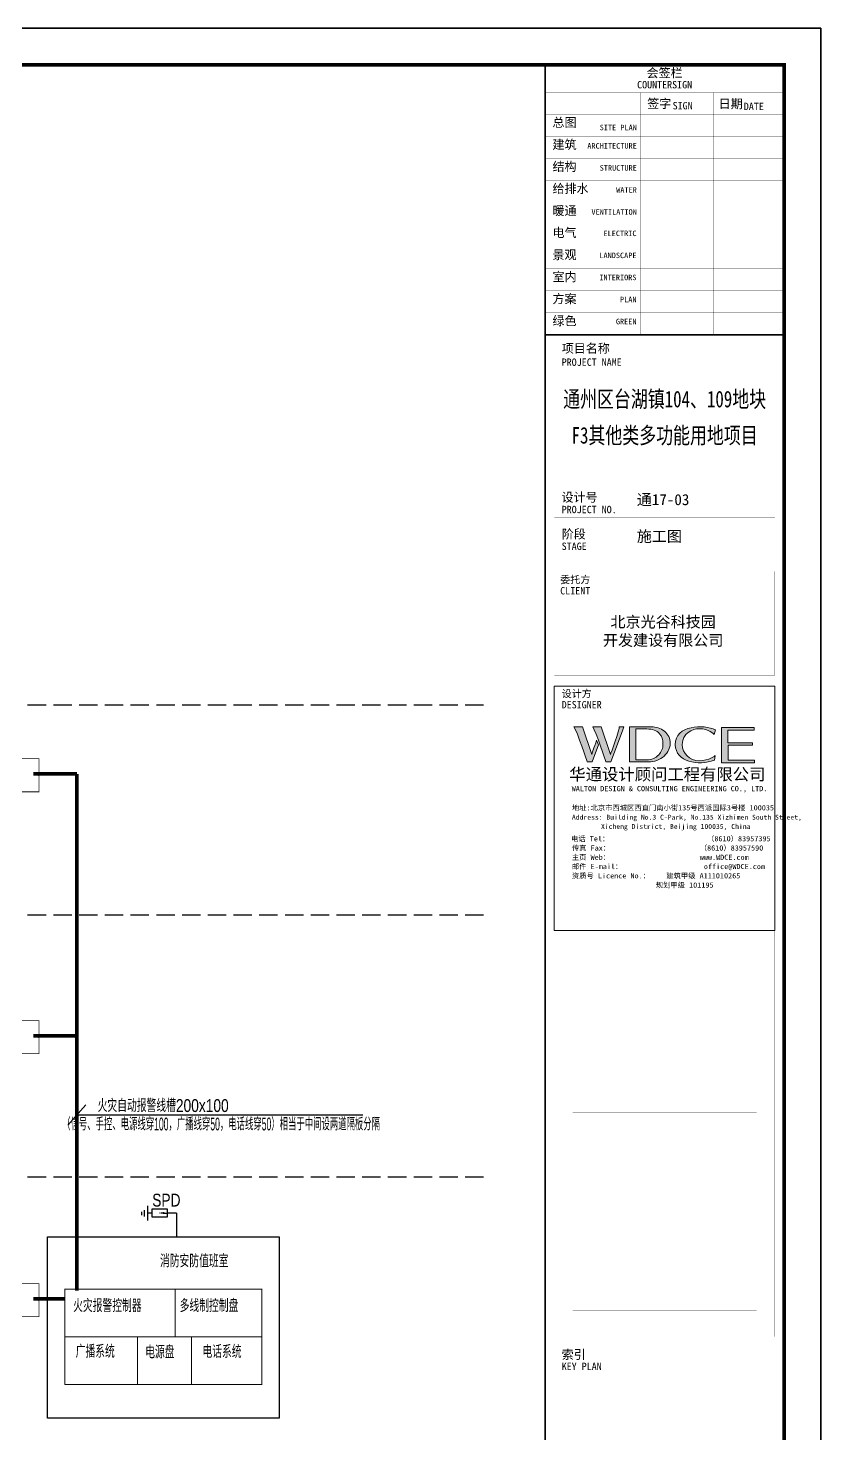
# Model space of a CAD drawing. Extents: x -54686 to 596156, y -555137 to 71395.
# Drawn here: x 574594 to 596156, y -462090 to -423826 of the extents above; entities that cross this region are included whole.
import ezdxf
from ezdxf.enums import TextEntityAlignment as Align

# ---------------------------------------------------------------- set-up
doc = ezdxf.new("R2010")
doc.units = 0
doc.header["$LTSCALE"] = 1000
doc.linetypes.add('CONTINOUS', pattern=[0])
doc.linetypes.add('DASH', pattern=[0.35, 0.25, -0.1])
doc.layers.get('0').update_dxf_attribs({"linetype": 'CONTINUOUS'})
doc.layers.get('Defpoints').update_dxf_attribs({"linetype": 'CONTINUOUS'})
for name, color, linetype in [('5', 3, 'CONTINUOUS'), ('DIM-系统', 3, 'CONTINUOUS'), ('EQUIP-消防', 3, 'CONTINUOUS'), ('LAYER1', 7, 'CONTINOUS'), ('SIG_TEXT', 7, 'CONTINUOUS'), ('TEL_TEXT', 3, 'CONTINUOUS'), ('TEL_TITLE', 6, 'CONTINUOUS'), ('WIRE', 4, 'CONTINUOUS'), ('WIRE-照明', 1, 'CONTINUOUS')]:
    doc.layers.add(name, color=color, linetype=linetype)
doc.styles.add('_HZTXT', font='ROS', dxfattribs={"width": 0.8, "bigfont": 'JD'})
doc.styles.add('_TEL_DIM', font='SIMPLEX', dxfattribs={"width": 0.8, "height": 3.5, "bigfont": 'HZTXT'})
doc.styles.add('hwxh', font='STXIHEI.TTF')
doc.styles.add('华文细黑', font='STXIHEI.TTF', dxfattribs={"height": 10})

# ---------------------------------------------------------------- blocks, each defined once
blk = doc.blocks.new('logo2')
h = blk.add_hatch(color=7)
h.paths.add_polyline_path([(19.02, -7.36), (15.84, -7.36), (15.84, -3.97), (18.97, -3.97), (18.97, -4.24), (16.46, -4.24), (16.46, -5.45), (18.81, -5.45), (18.81, -5.69), (16.47, -5.69), (16.47, -7.12), (19.02, -7.12)])
edge = h.paths.add_edge_path()
edge.add_spline(control_points=[(15.26, -4.21), (15.26, -4.21), (15.13, -4.65), (15.13, -4.65), (15.13, -4.65), (14.62, -4.1), (13.73, -4.1), (13.04, -4.1), (12.07, -4.54), (12.08, -5.62), (12.08, -6.49), (12.77, -7.16), (13.73, -7.17), (14.66, -7.17), (15.23, -6.68), (15.23, -6.68), (15.23, -6.68), (15.16, -7.11), (15.16, -7.11), (13.63, -7.7), (11.42, -7.29), (11.41, -5.64), (11.4, -3.72), (14.16, -3.66), (15.26, -4.21)], knot_values=[0, 0, 0, 0, 1, 1, 1, 2, 2, 2, 3, 3, 3, 4, 4, 4, 5, 5, 5, 6, 6, 6, 7, 7, 7, 8, 8, 8, 8], degree=3, periodic=0)
edge = h.paths.add_edge_path(flags=16)
edge.add_spline(control_points=[(10.23, -5.57), (10.23, -5.16), (10.12, -4.83), (9.9, -4.58), (9.63, -4.27), (9.23, -4.12), (8.69, -4.12), (8.69, -4.12), (7.64, -4.12), (7.64, -4.12), (7.64, -4.12), (7.64, -7.1), (7.64, -7.1), (7.64, -7.1), (8.66, -7.1), (8.66, -7.1), (9.13, -7.1), (9.52, -6.93), (9.82, -6.6), (10.09, -6.31), (10.23, -5.96), (10.23, -5.57)], knot_values=[0, 0, 0, 0, 1, 1, 1, 2, 2, 2, 3, 3, 3, 4, 4, 4, 5, 5, 5, 6, 6, 6, 7, 7, 7, 7], degree=3, periodic=0)
edge = h.paths.add_edge_path()
edge.add_spline(control_points=[(10.92, -5.51), (10.92, -5.96), (10.72, -6.37), (10.34, -6.72), (9.92, -7.1), (9.41, -7.29), (8.82, -7.29), (8.82, -7.29), (7.03, -7.29), (7.03, -7.29), (7.03, -7.29), (7.03, -3.92), (7.03, -3.92), (7.03, -3.92), (9.1, -3.92), (9.1, -3.92), (9.59, -3.92), (10.01, -4.06), (10.36, -4.34), (10.73, -4.64), (10.92, -5.03), (10.92, -5.51)], knot_values=[0, 0, 0, 0, 1, 1, 1, 2, 2, 2, 3, 3, 3, 4, 4, 4, 5, 5, 5, 6, 6, 6, 7, 7, 7, 7], degree=3, periodic=0)
at = {"lineweight": 0}
blk.add_lwpolyline([(19.02, -7.36), (15.84, -7.36), (15.84, -3.97), (18.97, -3.97), (18.97, -4.24), (16.46, -4.24), (16.46, -5.45), (18.81, -5.45), (18.81, -5.69), (16.47, -5.69), (16.47, -7.12), (19.02, -7.12), (19.02, -7.36)], dxfattribs=at)
for points, knots in [([(10.92, -5.51), (10.92, -5.96), (10.72, -6.37), (10.34, -6.72), (9.92, -7.1), (9.41, -7.29), (8.82, -7.29), (8.82, -7.29), (7.03, -7.29), (7.03, -7.29), (7.03, -7.29), (7.03, -3.92), (7.03, -3.92), (7.03, -3.92), (9.1, -3.92), (9.1, -3.92), (9.59, -3.92), (10.01, -4.06), (10.36, -4.34), (10.73, -4.64), (10.92, -5.03), (10.92, -5.51)], [0, 0, 0, 0, 1, 1, 1, 2, 2, 2, 3, 3, 3, 4, 4, 4, 5, 5, 5, 6, 6, 6, 7, 7, 7, 7]), ([(15.26, -4.21), (15.26, -4.21), (15.13, -4.65), (15.13, -4.65), (15.13, -4.65), (14.62, -4.1), (13.73, -4.1), (13.04, -4.1), (12.07, -4.54), (12.08, -5.62), (12.08, -6.49), (12.77, -7.16), (13.73, -7.17), (14.66, -7.17), (15.23, -6.68), (15.23, -6.68), (15.23, -6.68), (15.16, -7.11), (15.16, -7.11), (13.63, -7.7), (11.42, -7.29), (11.41, -5.64), (11.4, -3.72), (14.16, -3.66), (15.26, -4.21)], [0, 0, 0, 0, 1, 1, 1, 2, 2, 2, 3, 3, 3, 4, 4, 4, 5, 5, 5, 6, 6, 6, 7, 7, 7, 8, 8, 8, 8]), ([(10.23, -5.57), (10.23, -5.16), (10.12, -4.83), (9.9, -4.58), (9.63, -4.27), (9.23, -4.12), (8.69, -4.12), (8.69, -4.12), (7.64, -4.12), (7.64, -4.12), (7.64, -4.12), (7.64, -7.1), (7.64, -7.1), (7.64, -7.1), (8.66, -7.1), (8.66, -7.1), (9.13, -7.1), (9.52, -6.93), (9.82, -6.6), (10.09, -6.31), (10.23, -5.96), (10.23, -5.57)], [0, 0, 0, 0, 1, 1, 1, 2, 2, 2, 3, 3, 3, 4, 4, 4, 5, 5, 5, 6, 6, 6, 7, 7, 7, 7])]:
    blk.add_open_spline(points, degree=3, knots=knots, dxfattribs=at)
blk = doc.blocks.new('logo1')
h = blk.add_hatch(color=8)
edge = h.paths.add_edge_path()
edge.add_spline(control_points=[(3.86, -5.21), (3.63, -5.88), (3.39, -6.56), (3.39, -6.56), (3.39, -6.56), (2.5, -3.91), (2.5, -3.91), (2.5, -3.91), (1.8, -3.91), (1.69, -3.91), (2.02, -4.39), (2.95, -7.27), (2.95, -7.27), (2.95, -7.27), (3.44, -7.27), (3.44, -7.27), (3.44, -7.27), (4.03, -5.66), (4.03, -5.66), (4.03, -5.66), (3.86, -5.21), (3.86, -5.21)], knot_values=[0, 0, 0, 0, 1, 1, 1, 2, 2, 2, 3, 3, 3, 4, 4, 4, 5, 5, 5, 6, 6, 6, 7, 7, 7, 7], degree=3, periodic=0)
h = blk.add_hatch(color=7)
edge = h.paths.add_edge_path()
edge.add_spline(control_points=[(6.04, -3.91), (6.09, -4.1), (5.2, -6.56), (5.2, -6.56), (5.2, -6.56), (4.3, -3.91), (4.3, -3.91), (4.3, -3.91), (3.6, -3.91), (3.49, -3.91), (3.82, -4.39), (4.75, -7.27), (4.75, -7.27), (4.75, -7.27), (5.24, -7.27), (5.24, -7.27), (5.24, -7.27), (6.33, -4.3), (6.33, -4.3), (6.33, -4.3), (6.48, -3.91), (6.48, -3.91), (6.48, -3.91), (6.21, -3.91), (6.04, -3.91)], knot_values=[0, 0, 0, 0, 1, 1, 1, 2, 2, 2, 3, 3, 3, 4, 4, 4, 5, 5, 5, 6, 6, 6, 7, 7, 7, 8, 8, 8, 8], degree=3, periodic=0)
at = {"color": 8, "lineweight": 0}
blk.add_open_spline([(3.86, -5.21), (3.63, -5.88), (3.39, -6.56), (3.39, -6.56), (3.39, -6.56), (2.5, -3.91), (2.5, -3.91), (2.5, -3.91), (1.8, -3.91), (1.69, -3.91), (2.02, -4.39), (2.95, -7.27), (2.95, -7.27), (2.95, -7.27), (3.44, -7.27), (3.44, -7.27), (3.44, -7.27), (4.03, -5.66), (4.03, -5.66), (4.03, -5.66), (3.86, -5.21), (3.86, -5.21)], degree=3, knots=[0, 0, 0, 0, 1, 1, 1, 2, 2, 2, 3, 3, 3, 4, 4, 4, 5, 5, 5, 6, 6, 6, 7, 7, 7, 7], dxfattribs=at)
at = {"lineweight": 0}
blk.add_open_spline([(6.04, -3.91), (6.09, -4.1), (5.2, -6.56), (5.2, -6.56), (5.2, -6.56), (4.3, -3.91), (4.3, -3.91), (4.3, -3.91), (3.6, -3.91), (3.49, -3.91), (3.82, -4.39), (4.75, -7.27), (4.75, -7.27), (4.75, -7.27), (5.24, -7.27), (5.24, -7.27), (5.24, -7.27), (6.33, -4.3), (6.33, -4.3), (6.33, -4.3), (6.48, -3.91), (6.48, -3.91), (6.48, -3.91), (6.21, -3.91), (6.04, -3.91)], degree=3, knots=[0, 0, 0, 0, 1, 1, 1, 2, 2, 2, 3, 3, 3, 4, 4, 4, 5, 5, 5, 6, 6, 6, 7, 7, 7, 8, 8, 8, 8], dxfattribs=at)
blk.add_blockref('logo2', (0, 0))
blk = doc.blocks.new('时间-logo')
at = {"layer": 'Defpoints', "lineweight": 0}
blk.add_lwpolyline([(0, -23.46), (-21.17, -23.46), (-21.17, 0), (0, 0), (0, -23.46)], dxfattribs=at)
blk.add_blockref('logo1', (-20.97, 0))
at = {"style": 'hwxh'}
for s, height, p in [('华通设计顾问工程有限公司 ', 1.15, (-19.73, -9.05)), ('WALTON DESIGN & CONSULTING ENGINEERING CO., LTD.', 0.5, (-19.5, -10.1)), ('地址:北京市西城区西直门南小街135号西派国际3号楼 100035', 0.5, (-19.48, -11.94)), ('Address: Building No.3 C-Park, No.135 Xizhimen South Street, ', 0.47, (-19.48, -12.83)), ('Xicheng District, Beijing 100035, China ', 0.47, (-16.69, -13.72)), ('电话 Tel：                        （8610）83957395 ', 0.5, (-19.56, -14.91)), ('传真 Fax：                      （8610）83957590 ', 0.5, (-19.48, -15.8)), ('主页 Web：                      www.WDCE.com ', 0.5, (-19.48, -16.69)), ('邮件 E-mail：                    office@WDCE.com ', 0.5, (-19.48, -17.58)), ('资质号 Licence No.：    建筑甲级 A111010265 ', 0.5, (-19.48, -18.47)), ('   规划甲级 101195', 0.5, (-12.6, -19.36))]:
    blk.add_text(s, height=height, dxfattribs=at).set_placement(p)
blk = doc.blocks.new('$equip_U$00000377(HT0787)')
at = {"const_width": 0.0125}
blk.add_lwpolyline([(-0.75, 0.6), (0.75, 0.6), (0.75, 0), (-0.75, 0), (-0.75, 0.6)], dxfattribs=at)
for p in [(0, 0.6), (-0.75, 0.3), (0.75, 0.3)]:
    blk.add_point(p)
at = {"color": 7, "style": '_TEL_DIM'}
blk.add_attdef('$TEXT$', text='', height=0.5, dxfattribs=at).set_placement((0.034, 0.291), align=Align.MIDDLE_CENTER)
at = {"color": 7, "style": '_TEL_DIM', "flags": 1}
for tag in ['A', 'REMARK']:
    blk.add_attdef(tag, text='', height=0.000025, dxfattribs=at).set_placement((0, 0), align=Align.MIDDLE_CENTER)
blk = doc.blocks.new('SDG AETH AE5H')
at = {"layer": 'DIM-系统'}
blk.add_lwpolyline([(-54686, 13482), (29414, 13482), (29414, -45918), (-54686, -45918)], close=True, dxfattribs=at)

msp = doc.modelspace()

# ---------------------------------------------------------------- linework, layer by layer
for p, q in [((576159, -453138), (575672, -453684)), ((575919, -453407), (583696, -453407))]:
    msp.add_line(p, q)
at = {"color": 7, "linetype": 'Continuous'}
for p, q in [((577677, -456043), (577677, -456138)), ((577753, -456001), (577753, -456172)), ((577839, -455879), (577839, -456279)), ((577972, -456079), (577839, -456079)), ((577972, -456194), (577972, -455965)), ((577972, -455965), (578373, -455965)), ((578373, -455965), (578373, -456194)), ((578627, -456079), (578373, -456079)), ((578627, -456079), (578627, -456729)), ((578373, -456194), (577972, -456194))]:
    msp.add_line(p, q, dxfattribs=at)
at = {"color": 7, "linetype": 'ByBlock'}
msp.add_line((578302, -456078), (578366, -456078), dxfattribs=at)
at = {"const_width": 50}
for points in [[(588656, -424826), (588656, -432176), (595156, -432176), (595156, -424826)], [(588656, -482226), (595156, -482226), (595156, -432176), (588656, -432176)]]:
    msp.add_lwpolyline(points, close=True, dxfattribs=at)
at = {"const_width": 5}
for points in [[(588656, -425576), (595156, -425576)], [(591241, -425576), (591241, -432176)], [(593245, -425576), (593245, -432176)], [(588656, -426176), (595156, -426176)], [(588656, -426776), (595156, -426776)], [(588656, -427376), (595156, -427376)], [(588656, -427976), (595156, -427976)], [(588656, -428576), (595156, -428576)], [(588656, -429176), (595156, -429176)], [(588656, -429776), (595156, -429776)], [(588656, -430376), (595156, -430376)], [(588656, -430976), (595156, -430976)], [(588656, -430976), (595156, -430976)], [(588656, -431576), (595156, -431576)], [(588656, -432176), (595156, -432176)], [(588906, -437139), (594906, -437139)], [(588906, -438139), (594906, -438139)], [(594906, -441440), (594906, -438614), (588906, -438614), (588906, -441440)], [(588906, -441440), (594906, -441440)], [(588906, -441734), (588906, -459443)], [(588906, -441734), (594906, -441734)], [(588906, -459443), (594906, -459443), (594906, -441734)], [(589406, -448390), (594406, -448390)], [(589406, -453343), (594406, -453343)], [(589406, -458740), (594406, -458740)], [(588906, -459443), (594906, -459443)], [(588906, -460452), (594906, -460452)]]:
    msp.add_lwpolyline(points, dxfattribs=at)
at = {"color": 7, "linetype": 'ByBlock'}
msp.add_solid([(578302, -456048), (578302, -456107), (578125, -456078)], dxfattribs=at)
at = {"layer": '5', "color": 7, "linetype": 'Continuous', "const_width": 25.9}
for points in [[(575592, -458153), (575592, -459450), (578590, -459450), (578590, -458153)], [(578590, -458153), (578590, -459450), (580952, -459450), (580952, -458153)], [(578590, -458153), (578590, -459450), (580952, -459450), (580952, -458153)]]:
    msp.add_lwpolyline(points, close=True, dxfattribs=at)
for points in [[(575592, -460747), (580952, -460747), (580952, -459450), (578990, -459450)], [(575592, -459450), (575592, -460747)], [(575592, -460747), (580952, -460747), (580952, -459450), (578990, -459450)], [(575592, -459450), (575592, -460747)], [(577571, -459450), (577571, -460747)], [(579039, -459450), (579039, -460747)], [(579039, -459450), (579039, -460747)]]:
    msp.add_lwpolyline(points, dxfattribs=at)
at = {"layer": 'LAYER1', "linetype": 'DASH', "ltscale": 2}
for p, q in [((547981, -442244), (587156, -442244)), ((547981, -447963), (587156, -447963)), ((547981, -455094), (587156, -455094))]:
    msp.add_line(p, q, dxfattribs=at)
at = {"layer": 'TEL_TITLE', "color": 6}
msp.add_lwpolyline([(512056, -483226), (596156, -483226), (596156, -423826), (512056, -423826)], close=True, dxfattribs=at)
at = {"layer": 'TEL_TITLE', "color": 6, "const_width": 100}
msp.add_lwpolyline([(514556, -482226), (595156, -482226), (595156, -424826), (514556, -424826)], close=True, dxfattribs=at)
at = {"layer": 'WIRE'}
msp.add_lwpolyline([(581425, -456729), (581425, -461663), (575125, -461663), (575125, -456729)], close=True, dxfattribs=at)
msp.add_lwpolyline([(581425, -456729), (581425, -461663), (575125, -461663), (575125, -456729)], close=True, dxfattribs=at)
msp.add_lwpolyline([(581425, -456729), (581425, -461663), (575125, -461663), (575125, -456729)], close=True, dxfattribs=at)
at = {"layer": 'WIRE-照明', "const_width": 100}
for points in [[(575919, -444127), (574738, -444127)], [(575919, -444127), (575919, -458194)], [(575919, -451258), (574738, -451258)], [(575592, -458416), (574738, -458416)]]:
    msp.add_lwpolyline(points, dxfattribs=at)

# ---------------------------------------------------------------- block references
at = {"ltscale": 0.001, "xscale": 283.4689937531525, "yscale": 283.4689937531525, "zscale": 283.4689937531525}
msp.add_blockref('时间-logo', (594906, -441734), dxfattribs=at)
at = {"layer": 'DIM-系统'}
msp.add_blockref('SDG AETH AE5H', (566742, -437308), dxfattribs=at)
at = {"layer": 'EQUIP-消防', "xscale": 1500, "yscale": 1500, "zscale": 1500}
for p in [(573763, -444614), (573763, -451745), (573763, -458904)]:
    msp.add_blockref('$equip_U$00000377(HT0787)', p, dxfattribs=at).add_auto_attribs({'$TEXT$': 'XF'})

# ---------------------------------------------------------------- texts
at = {"style": '华文细黑'}
for s, height, p in [('会签栏', 240, (591906, -424926)), ('COUNTERSIGN', 200, (591906, -425266))]:
    msp.add_text(s, height=height, dxfattribs=at).set_placement(p, align=Align.TOP_CENTER)
for s, height, p in [('签字', 240, (591433, -425762)), ('SIGN', 200, (592124, -425837)), ('日期', 240, (593376, -425768)), ('DATE', 200, (594060, -425856)), ('总图', 240, (588856, -426276)), ('建筑', 240, (588856, -426876)), ('结构', 240, (588856, -427476)), ('给排水', 240, (588856, -428076)), ('暖通', 240, (588856, -428676)), ('电气', 240, (588856, -429276)), ('景观', 240, (588856, -429876)), ('室内', 240, (588856, -430476)), ('方案', 240, (588856, -431076)), ('绿色', 240, (588856, -431676)), ('项目名称', 240, (589106, -432425)), ('PROJECT NAME', 200, (589106, -432818)), ('设计号', 240, (589101, -436478)), ('PROJECT NO.', 200, (589106, -436829)), ('阶段', 240, (589106, -437479)), ('STAGE', 200, (589106, -437829)), ('委托方', 200, (589066, -438740)), ('CLIENT', 200, (589066, -439040)), ('设计方', 200, (589106, -441842)), ('DESIGNER', 200, (589106, -442142)), ('索引', 240, (589106, -459812)), ('KEY PLAN', 200, (589106, -460152))]:
    msp.add_text(s, height=height, dxfattribs=at).set_placement(p, align=Align.TOP_LEFT)
for s, p in [('SITE PLAN', (591150, -426456)), ('ARCHITECTURE', (591150, -426956)), ('STRUCTURE', (591150, -427556)), ('WATER', (591150, -428156)), ('VENTILATION', (591150, -428756)), ('ELECTRIC', (591141, -429337)), ('LANDSCAPE', (591141, -429937)), ('INTERIORS', (591141, -430537)), ('PLAN', (591141, -431137)), ('GREEN', (591141, -431737))]:
    msp.add_text(s, height=150, dxfattribs=at).set_placement(p, align=Align.TOP_RIGHT)
at = {"color": 4, "style": '华文细黑', "width": 0.75}
for s, p in [('通州区台湖镇104、109地块', (591906, -434148)), ('F3其他类多功能用地项目', (591906, -435135))]:
    msp.add_text(s, height=450, dxfattribs=at).set_placement(p, align=Align.CENTER)
at = {"color": 4, "ltscale": 0.001, "char_height": 300, "width": 5848.95, "style": '华文细黑'}
for s, insert, attachment_point in [('通17-03', (591149, -436675), 4), ('施工图', (591149, -437675), 4), ('北京光谷科技园\\P开发建设有限公司', (591866, -440255), 5)]:
    msp.add_mtext(s, dxfattribs=dict(at, insert=insert, attachment_point=attachment_point))
at = {"layer": 'SIG_TEXT', "style": '_HZTXT'}
for s, width, p in [('火灾自动报警线槽200x100', 0.8, (578267, -453154)), ('（信号、手控、电源线穿100，广播线穿50，电话线穿50）相当于中间设两道隔板分隔', 0.5, (579842, -453655))]:
    msp.add_text(s, height=350, dxfattribs=dict(at, width=width)).set_placement(p, align=Align.MIDDLE_CENTER)
at = {"layer": 'TEL_TEXT', "style": '_HZTXT', "width": 0.8}
for s, p in [('SPD', (577969, -455903)), ('消防安防值班室', (578181, -457557)), ('火灾报警控制器', (575818, -458775)), ('多线制控制盘', (578716, -458775)), ('广播系统', (575887, -460020)), ('电源盘', (577778, -460038)), ('电话系统', (579336, -460026))]:
    msp.add_text(s, height=350, dxfattribs=at).set_placement(p)

doc.saveas('drawing.dxf')
